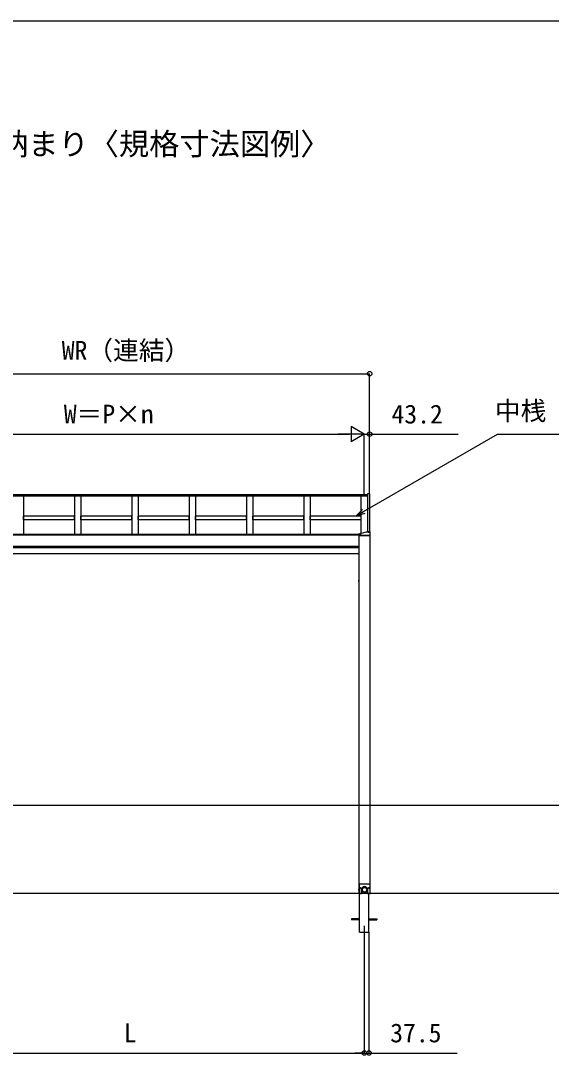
# Model space of a CAD drawing. Units: millimetres, scale not verified. Extents: x -10500 to 10500, y -15600 to 15524.
# Drawn here: x -2089 to 2124, y 6792 to 15000 of the extents above; entities that cross this region are included whole.
import ezdxf
from ezdxf.enums import TextEntityAlignment as Align

# ---------------------------------------------------------------- set-up
doc = ezdxf.new("R2010")
doc.units = ezdxf.units.MM
doc.header["$LTSCALE"] = 80
for name, color, linetype in [('0-2_USER1', 3, 'Continuous'), ('0-3_YKK_12', 2, 'Continuous'), ('0-4_YKK_A1', 4, 'Continuous'), ('0-5_YKK_D', 6, 'Continuous'), ('0-6_YKK_ZWAK', 7, 'Continuous')]:
    doc.layers.add(name, color=color, linetype=linetype)
doc.styles.add('ＭＳ ゴシック', font='')
doc.styles.get('ＭＳ ゴシック').set_extended_font_data('MS Gothic')

msp = doc.modelspace()

# ---------------------------------------------------------------- linework, layer by layer
at = {"layer": '0-3_YKK_12'}
msp.add_line((638.2, 7819.5), (638.2, 7719.5), dxfattribs=at)
at = {"layer": '0-4_YKK_A1'}
for p, q in [((665.2, 11246.67), (665.2, 10945.29)), ((681.4, 11246.67), (665.2, 11246.67)), ((681.4, 11246.67), (681.4, 10945.29)), ((665.2, 11239.04), (-2938.3, 11239.04)), ((665.2, 11232.1), (-2938.3, 11232.1)), ((665.2, 11226.86), (-2938.3, 11226.86)), ((-2066.8, 11226.86), (-2066.8, 10922.83)), ((-1661.8, 11226.86), (-1661.8, 10922.83)), ((-1611.8, 11226.86), (-1611.8, 10922.83)), ((-1206.8, 11226.86), (-1206.8, 10922.83)), ((-1156.8, 11226.86), (-1156.8, 10922.83)), ((-751.8, 11226.86), (-751.8, 10922.83)), ((-701.8, 11226.86), (-701.8, 10922.83)), ((-296.8, 11226.86), (-296.8, 10922.83)), ((-246.8, 11226.86), (-246.8, 10922.83)), ((158.2, 11226.86), (158.2, 10922.83)), ((208.2, 11226.86), (208.2, 10922.83)), ((613.2, 10933.05), (613.2, 11226.86)), ((595.2, 10919.03), (-2981.8, 10919.03)), ((595.2, 10917), (-2981.8, 10917)), ((595.2, 10922.83), (-2959.3, 10922.83)), ((595.2, 10927.93), (656.2, 10945.29)), ((595.2, 10916.58), (595.2, 10927.93)), ((596.2, 10918.37), (685.2, 10918.37)), ((600.3, 10921.79), (600.3, 10922.23)), ((603.75, 10923.5), (603.75, 10923.81)), ((605.71, 10923.21), (605.71, 10923.51)), ((606.69, 10923.21), (606.69, 10923.51)), ((608.65, 10923.81), (608.65, 10923.5)), ((612.1, 10921.79), (612.1, 10922.23)), ((656.2, 10945.29), (671.24, 10945.29)), ((669.3, 10943.5), (669.3, 10943.93)), ((672.75, 10945.21), (672.75, 10945.51)), ((674.71, 10944.91), (674.71, 10945.22)), ((675.69, 10944.91), (675.69, 10945.22)), ((677.65, 10945.51), (677.65, 10945.21)), ((679.16, 10945.29), (685.2, 10945.29)), ((681.1, 10943.5), (681.1, 10943.93)), ((686.2, 10916.58), (686.2, 10945.12)), ((596.1, 10915.91), (595.61, 10916.41)), ((595.7, 10915.91), (595.7, 8076)), ((685.7, 10915.91), (595.7, 10915.91)), ((596.2, 10916.41), (685.2, 10916.41)), ((597.22, 10915.91), (596.73, 10916.41)), ((598.35, 10915.91), (597.85, 10916.41)), ((599.47, 10915.91), (598.98, 10916.41)), ((600.59, 10915.91), (600.1, 10916.41)), ((601.71, 10915.91), (601.22, 10916.41)), ((602.84, 10915.91), (602.34, 10916.41)), ((603.96, 10915.91), (603.47, 10916.41)), ((605.08, 10915.91), (604.59, 10916.41)), ((606.2, 10915.91), (605.71, 10916.41)), ((607.33, 10915.91), (606.83, 10916.41)), ((608.45, 10915.91), (607.96, 10916.41)), ((609.57, 10915.91), (609.08, 10916.41)), ((610.69, 10915.91), (610.2, 10916.41)), ((611.82, 10915.91), (611.32, 10916.41)), ((612.94, 10915.91), (612.45, 10916.41)), ((614.06, 10915.91), (613.57, 10916.41)), ((615.18, 10915.91), (614.69, 10916.41)), ((616.31, 10915.91), (615.81, 10916.41)), ((617.43, 10915.91), (616.94, 10916.41)), ((618.55, 10915.91), (618.06, 10916.41)), ((619.67, 10915.91), (619.18, 10916.41)), ((620.8, 10915.91), (620.3, 10916.41)), ((621.92, 10915.91), (621.43, 10916.41)), ((623.04, 10915.91), (622.55, 10916.41)), ((624.16, 10915.91), (623.67, 10916.41)), ((625.29, 10915.91), (624.79, 10916.41)), ((626.41, 10915.91), (625.92, 10916.41)), ((627.53, 10915.91), (627.04, 10916.41)), ((628.65, 10915.91), (628.16, 10916.41)), ((629.78, 10915.91), (629.28, 10916.41)), ((630.9, 10915.91), (630.41, 10916.41)), ((632.02, 10915.91), (631.53, 10916.41)), ((633.14, 10915.91), (632.65, 10916.41)), ((634.27, 10915.91), (633.77, 10916.41)), ((635.39, 10915.91), (634.9, 10916.41)), ((636.51, 10915.91), (636.02, 10916.41)), ((637.63, 10915.91), (637.14, 10916.41)), ((638.76, 10915.91), (638.26, 10916.41)), ((639.88, 10915.91), (639.39, 10916.41)), ((641, 10915.91), (640.51, 10916.41)), ((642.12, 10915.91), (641.63, 10916.41)), ((643.25, 10915.91), (642.75, 10916.41)), ((644.37, 10915.91), (643.88, 10916.41)), ((645.49, 10915.91), (645, 10916.41)), ((646.61, 10915.91), (646.12, 10916.41)), ((647.74, 10915.91), (647.24, 10916.41)), ((648.86, 10915.91), (648.37, 10916.41)), ((649.98, 10915.91), (649.49, 10916.41)), ((651.1, 10915.91), (650.61, 10916.41)), ((652.23, 10915.91), (651.73, 10916.41)), ((653.35, 10915.91), (652.86, 10916.41)), ((654.47, 10915.91), (653.98, 10916.41)), ((655.59, 10915.91), (655.1, 10916.41)), ((656.72, 10915.91), (656.22, 10916.41)), ((657.84, 10915.91), (657.35, 10916.41)), ((658.96, 10915.91), (658.47, 10916.41)), ((660.08, 10915.91), (659.59, 10916.41)), ((661.21, 10915.91), (660.71, 10916.41)), ((662.33, 10915.91), (661.84, 10916.41)), ((663.45, 10915.91), (662.96, 10916.41)), ((664.57, 10915.91), (664.08, 10916.41)), ((665.7, 10915.91), (665.2, 10916.41)), ((666.82, 10915.91), (666.33, 10916.41)), ((667.94, 10915.91), (667.45, 10916.41)), ((669.06, 10915.91), (668.57, 10916.41)), ((670.19, 10915.91), (669.69, 10916.41)), ((671.31, 10915.91), (670.82, 10916.41)), ((672.43, 10915.91), (671.94, 10916.41)), ((673.55, 10915.91), (673.06, 10916.41)), ((674.68, 10915.91), (674.19, 10916.41)), ((675.8, 10915.91), (675.31, 10916.41)), ((676.92, 10915.91), (676.43, 10916.41)), ((678.05, 10915.91), (677.55, 10916.41)), ((679.17, 10915.91), (678.68, 10916.41)), ((680.29, 10915.91), (679.8, 10916.41)), ((681.41, 10915.91), (680.92, 10916.41)), ((682.54, 10915.91), (682.04, 10916.41)), ((683.66, 10915.91), (683.17, 10916.41)), ((684.78, 10915.91), (684.29, 10916.41)), ((685.9, 10915.91), (685.41, 10916.41)), ((685.7, 8076), (685.7, 10915.91)), ((595.7, 10827), (-2981.8, 10827)), ((595.7, 10816.22), (-2981.8, 10816.22)), ((595.7, 10769.5), (-2959.3, 10769.5)), ((595.11, 10560.6), (593.96, 10560.4)), ((595.11, 10551.4), (593.96, 10551.6)), ((595.11, 10551.4), (595.11, 10560.6)), ((595.11, 10560.6), (595.7, 10560.5)), ((595.11, 10551.4), (595.7, 10551.5)), ((595.7, 10551.5), (595.7, 10560.5)), ((6668.82, 8774.5), (-9281.45, 8774.5)), ((597.2, 8144), (602.2, 8149)), ((679.2, 8149), (602.2, 8149)), ((679.2, 8149), (684.2, 8144)), ((684.2, 8076), (684.2, 8144)), ((6668.82, 8074.5), (-9281.45, 8074.5)), ((595.11, 8110.6), (593.96, 8110.4)), ((595.11, 8101.4), (593.96, 8101.6)), ((595.11, 8101.4), (595.11, 8110.6)), ((595.11, 8110.6), (595.7, 8110.5)), ((595.11, 8101.4), (595.7, 8101.5)), ((595.7, 8101.5), (595.7, 8110.5)), ((595.7, 8076), (617.2, 8076)), ((600.7, 8076), (600.7, 8074.5)), ((600.7, 7769.5), (600.7, 8074.5)), ((604.47, 8118.59), (603.65, 8118.59)), ((620.7, 8103.95), (620.7, 8105.78)), ((660.7, 8105.78), (660.7, 8103.95)), ((663.7, 8112.02), (663.7, 8105.78)), ((663.7, 8105.78), (663.7, 8104.91)), ((664.2, 8107.2), (664.2, 8076)), ((664.2, 8076), (684.2, 8076)), ((685.7, 8076), (664.2, 8076)), ((674.47, 8118.59), (673.65, 8118.59)), ((675.7, 8076), (675.7, 8074.5)), ((675.7, 7769.5), (675.7, 8074.5)), ((600.7, 7874), (538.2, 7874)), ((538.2, 7874), (538.2, 7865)), ((600.7, 7865), (538.2, 7865)), ((675.7, 7874), (738.2, 7874)), ((675.7, 7865), (738.2, 7865)), ((738.2, 7874), (738.2, 7865)), ((600.7, 7769.5), (675.7, 7769.5))]:
    msp.add_line(p, q, dxfattribs=at)
for points in [[(-1662.3, 11040.73), (-1662.3, 11069.46), (-2066.3, 11069.46)], [(-1662.3, 11040.73), (-2066.3, 11040.73), (-2066.3, 11069.46)], [(-1207.3, 11040.73), (-1207.3, 11069.46), (-1611.3, 11069.46)], [(-1207.3, 11040.73), (-1611.3, 11040.73), (-1611.3, 11069.46)], [(-752.3, 11040.73), (-752.3, 11069.46), (-1156.3, 11069.46)], [(-752.3, 11040.73), (-1156.3, 11040.73), (-1156.3, 11069.46)], [(-297.3, 11040.73), (-297.3, 11069.46), (-701.3, 11069.46)], [(-297.3, 11040.73), (-701.3, 11040.73), (-701.3, 11069.46)], [(157.7, 11040.73), (157.7, 11069.46), (-246.3, 11069.46)], [(157.7, 11040.73), (-246.3, 11040.73), (-246.3, 11069.46)], [(612.7, 11040.73), (612.7, 11069.46), (208.7, 11069.46)], [(612.7, 11040.73), (208.7, 11040.73), (208.7, 11069.46)], [(604.73, 10923.71), (604.86, 10923.73), (605, 10923.74), (605.13, 10923.74), (605.27, 10923.73), (605.4, 10923.71), (605.53, 10923.68), (605.65, 10923.62), (605.71, 10923.51)], [(606.69, 10923.51), (606.75, 10923.62), (606.87, 10923.68), (607, 10923.71), (607.13, 10923.73), (607.27, 10923.74), (607.4, 10923.74), (607.54, 10923.73), (607.67, 10923.71)], [(673.73, 10945.42), (673.86, 10945.44), (674, 10945.45), (674.13, 10945.45), (674.27, 10945.44), (674.4, 10945.42), (674.53, 10945.38), (674.65, 10945.32), (674.71, 10945.22)], [(675.69, 10945.22), (675.75, 10945.32), (675.87, 10945.38), (676, 10945.42), (676.13, 10945.44), (676.27, 10945.45), (676.4, 10945.45), (676.54, 10945.44), (676.67, 10945.42)], [(597.2, 8144), (597.2, 8076), (617.2, 8076), (617.2, 8107.2)], [(622.72, 8119.2), (623.75, 8120.4), (624.86, 8121.53), (626.05, 8122.58), (627.31, 8123.54), (628.63, 8124.42), (630.01, 8125.2), (631.44, 8125.89), (632.92, 8126.47), (634.43, 8126.96), (635.97, 8127.34), (637.53, 8127.61), (639.11, 8127.77), (640.7, 8127.82)], [(626.69, 8121.02), (627.88, 8121.98), (629.13, 8122.85), (630.44, 8123.62), (631.81, 8124.3), (633.22, 8124.89), (634.67, 8125.37), (636.15, 8125.74), (637.65, 8126.01), (639.17, 8126.18), (640.7, 8126.23)], [(640.7, 8127.82), (642.29, 8127.77), (643.87, 8127.61), (645.43, 8127.34), (646.97, 8126.96), (648.48, 8126.47), (649.96, 8125.89), (651.39, 8125.2), (652.77, 8124.42), (654.09, 8123.54), (655.35, 8122.58), (656.54, 8121.53), (657.65, 8120.4), (658.68, 8119.2), (659.63, 8117.93), (660.49, 8116.6), (661.25, 8115.21), (661.91, 8113.77), (662.47, 8112.29), (662.93, 8110.78), (663.29, 8109.24), (663.53, 8107.67), (663.67, 8106.1), (663.7, 8104.52), (663.61, 8102.94), (663.42, 8101.37), (663.12, 8099.81), (662.72, 8098.28), (662.21, 8096.79), (661.59, 8095.33), (660.88, 8093.92), (660.07, 8092.56), (659.17, 8091.25), (658.18, 8090.02), (657.1, 8088.85), (655.95, 8087.76), (654.73, 8086.75), (653.44, 8085.83), (652.09, 8085), (650.68, 8084.27)], [(640.7, 8126.23), (642.23, 8126.18), (643.75, 8126.01), (645.25, 8125.74), (646.73, 8125.37), (648.18, 8124.89), (649.59, 8124.3), (650.96, 8123.62), (652.27, 8122.85), (653.53, 8121.98), (654.71, 8121.02), (655.83, 8119.99), (656.87, 8118.87), (657.83, 8117.69), (658.7, 8116.44), (659.48, 8115.13), (660.17, 8113.77), (660.75, 8112.36), (661.23, 8110.92), (661.61, 8109.44), (661.88, 8107.95), (662.05, 8106.43), (662.1, 8104.91), (662.05, 8103.39), (661.88, 8101.88), (661.61, 8100.38), (661.23, 8098.91), (660.75, 8097.46), (660.17, 8096.06), (659.48, 8094.7), (658.7, 8093.39), (657.83, 8092.14), (656.87, 8090.95), (655.83, 8089.84), (654.71, 8088.8), (653.53, 8087.85), (652.27, 8086.98), (650.96, 8086.2), (649.59, 8085.52), (648.18, 8084.94)], [(603.65, 8118.59), (603.65, 8119.41), (604.47, 8119.41)], [(605.29, 8120.23), (605.29, 8121.05), (606.11, 8121.05), (606.11, 8120.23)], [(606.11, 8117.77), (606.11, 8116.95), (605.29, 8116.95), (605.29, 8117.77)], [(606.93, 8119.41), (607.75, 8119.41), (607.75, 8118.59), (606.93, 8118.59)], [(650.68, 8084.27), (649.23, 8083.63), (647.73, 8083.1), (646.2, 8082.67), (644.65, 8082.34), (643.08, 8082.12), (641.49, 8082.01), (639.91, 8082.01), (638.32, 8082.12), (636.75, 8082.34), (635.2, 8082.67), (633.67, 8083.1), (632.17, 8083.63), (630.72, 8084.27), (629.32, 8085), (627.96, 8085.83), (626.67, 8086.75), (625.45, 8087.76), (624.3, 8088.85), (623.22, 8090.02), (622.23, 8091.25), (621.33, 8092.56), (620.52, 8093.92), (619.81, 8095.33), (619.2, 8096.79), (618.68, 8098.28), (618.28, 8099.81), (617.98, 8101.37), (617.79, 8102.94), (617.7, 8104.52), (617.73, 8106.1), (617.87, 8107.67), (618.11, 8109.24), (618.47, 8110.78), (618.93, 8112.29), (619.49, 8113.77), (620.15, 8115.21), (620.92, 8116.6), (621.77, 8117.93), (622.72, 8119.2)], [(617.7, 8104.91), (617.7, 8105.78), (617.7, 8112.02)], [(648.18, 8084.94), (646.73, 8084.46), (645.25, 8084.08), (643.75, 8083.81), (642.23, 8083.65), (640.7, 8083.59), (639.17, 8083.65), (637.65, 8083.81), (636.15, 8084.08), (634.67, 8084.46), (633.22, 8084.94), (631.81, 8085.52), (630.44, 8086.2), (629.13, 8086.98), (627.88, 8087.85), (626.69, 8088.8), (625.57, 8089.84), (624.53, 8090.95), (623.57, 8092.14), (622.7, 8093.39), (621.92, 8094.7), (621.23, 8096.06), (620.65, 8097.46), (620.17, 8098.91), (619.79, 8100.38), (619.52, 8101.88), (619.35, 8103.39), (619.3, 8104.91), (619.35, 8106.43), (619.52, 8107.95), (619.79, 8109.44), (620.17, 8110.92), (620.65, 8112.36), (621.23, 8113.77), (621.92, 8115.13), (622.7, 8116.44), (623.57, 8117.69), (624.53, 8118.87), (625.57, 8119.99), (626.69, 8121.02)], [(640.7, 8123.88), (639.22, 8123.82), (637.75, 8123.66), (636.3, 8123.39), (634.87, 8123.01), (633.48, 8122.53), (632.12, 8121.95), (630.81, 8121.27), (629.55, 8120.49), (628.35, 8119.63), (627.23, 8118.68), (626.17, 8117.65), (625.2, 8116.54), (624.31, 8115.36), (623.5, 8114.13), (622.8, 8112.83), (622.19, 8111.49), (621.68, 8110.11), (621.27, 8108.69), (620.98, 8107.25), (620.79, 8105.79), (620.7, 8104.32), (620.73, 8102.85), (620.87, 8101.38), (621.11, 8099.93), (621.46, 8098.5), (621.92, 8097.1), (622.48, 8095.74), (623.14, 8094.42), (623.89, 8093.15), (624.74, 8091.95), (625.67, 8090.81), (626.69, 8089.74), (627.78, 8088.74), (628.94, 8087.83), (630.17, 8087.01), (631.46, 8086.29), (632.79, 8085.65), (634.17, 8085.12), (635.58, 8084.69)], [(635.58, 8084.69), (637.03, 8084.37), (638.49, 8084.15), (639.96, 8084.04), (641.44, 8084.04), (642.91, 8084.15), (644.38, 8084.37), (645.82, 8084.69), (647.23, 8085.12), (648.61, 8085.65), (649.94, 8086.29), (651.23, 8087.01), (652.46, 8087.83), (653.62, 8088.74), (654.71, 8089.74), (655.73, 8090.81), (656.66, 8091.95), (657.51, 8093.15), (658.26, 8094.42), (658.92, 8095.74), (659.48, 8097.1), (659.94, 8098.5), (660.29, 8099.93), (660.53, 8101.38), (660.67, 8102.85), (660.7, 8104.32), (660.62, 8105.79), (660.42, 8107.25), (660.13, 8108.69), (659.72, 8110.11), (659.21, 8111.49), (658.6, 8112.83), (657.9, 8114.13), (657.1, 8115.36), (656.2, 8116.54), (655.23, 8117.65), (654.17, 8118.68), (653.05, 8119.63), (651.85, 8120.49), (650.59, 8121.27)], [(650.59, 8121.27), (649.28, 8121.95), (647.93, 8122.53), (646.53, 8123.01), (645.1, 8123.39), (643.65, 8123.66), (642.18, 8123.82), (640.7, 8123.88)], [(673.65, 8118.59), (673.65, 8119.41), (674.47, 8119.41)], [(675.29, 8120.23), (675.29, 8121.05), (676.11, 8121.05), (676.11, 8120.23)], [(676.11, 8117.77), (676.11, 8116.95), (675.29, 8116.95), (675.29, 8117.77)], [(676.93, 8119.41), (677.75, 8119.41), (677.75, 8118.59), (676.93, 8118.59)]]:
    msp.add_lwpolyline(points, dxfattribs=at)
msp.add_lwpolyline([(595.2, 10916.41), (686.2, 10916.41), (686.2, 10915.91), (595.2, 10915.91)], close=True, dxfattribs=at)
for centre, radius in [((605.7, 8119), 3.75), ((640.7, 8103.56), 19.62), ((640.7, 8103.56), 18.38), ((675.7, 8119), 3.75)]:
    msp.add_circle(centre, radius, dxfattribs=at)
for centre, radius, start, end in [((599.82, 10556), 7.65, 149.36409, 210.63591), ((594.15, 10559.36), 1.06, 100, 149.36409), ((594.15, 10552.64), 1.06, 210.63591, 260), ((640.7, 8107.2), 23.5, 0, 180), ((599.82, 8106), 7.65, 149.36409, 210.63591), ((594.15, 8109.36), 1.06, 100, 149.36409), ((594.15, 8102.64), 1.06, 210.63591, 260), ((604.47, 8120.23), 0.82, 270, 0), ((604.47, 8117.77), 0.82, 0, 90), ((606.93, 8120.23), 0.82, 180, 270), ((606.93, 8117.77), 0.82, 90, 180), ((640.59, 8105.8), 21.29, 181.20239, 231.40325), ((640.66, 8105.75), 19.96, 89.88698, 179.89458), ((640.7, 8106.02), 18.4, 183.8535, 356.1465), ((640.74, 8105.75), 19.96, 0.10542, 90.11302), ((640.81, 8105.8), 21.29, 308.59851, 358.79585), ((674.47, 8120.23), 0.82, 270, 0), ((674.47, 8117.77), 0.82, 0, 90), ((676.93, 8120.23), 0.82, 180, 270), ((676.93, 8117.77), 0.82, 90, 180)]:
    msp.add_arc(centre, radius, start, end, dxfattribs=at)
for centre, major_axis, ratio, start_param, end_param in [((596.2, 10918.55), (-1, 0), 0.173648, 6.2831853, 7.8539816), ((606.2, 10921.79), (-5.9, 0), 0.310816, 0, 3.1415927), ((606.2, 10917.29), (8.02, 0), 0.85381, 1.7551906, 1.8813492), ((606.2, 10916.98), (-8.02, 0), 0.85381, 4.8967832, 5.0229419), ((606.2, 10916.37), (-8.02, 0), 0.85381, 4.6512338, 4.7735441), ((606.2, 10917.29), (-8.02, 0), 0.85381, 4.4018361, 4.5279947), ((606.2, 10916.98), (8.02, 0), 0.85381, 1.2602434, 1.3864021), ((675.2, 10943.5), (-5.9, 0), 0.310816, 0, 3.1415927), ((675.2, 10938.99), (8.02, 0), 0.85381, 1.7551906, 1.8813492), ((675.2, 10938.69), (-8.02, 0), 0.85381, 4.8967832, 5.0229419), ((675.2, 10938.08), (-8.02, 0), 0.85381, 4.6512338, 4.7735441), ((675.2, 10938.99), (-8.02, 0), 0.85381, 4.4018361, 4.5279947), ((675.2, 10938.69), (8.02, 0), 0.85381, 1.2602434, 1.3864021), ((685.2, 10945.12), (1, 0), 0.173648, 6.2831853, 7.8539816), ((685.2, 10918.55), (1, 0), 0.173648, 4.712389, 6.2831853), ((596.2, 10916.58), (-1, 0), 0.173648, 6.2831853, 7.8539816), ((685.2, 10916.58), (1, 0), 0.173648, 4.712389, 6.2831853)]:
    msp.add_ellipse(centre, major_axis=major_axis, ratio=ratio, start_param=start_param, end_param=end_param, dxfattribs=at)
for centre in [(606.2, 10922.23), (675.2, 10943.93)]:
    msp.add_ellipse(centre, major_axis=(-5.9, 0), ratio=0.310816, dxfattribs=at)
at = {"layer": '0-5_YKK_D'}
for p, q in [((-2964.3, 12199.04), (681.4, 12199.04)), ((681.4, 11247.67), (681.4, 12200.04)), ((638.2, 11719.04), (534.28, 11779.04)), ((534.28, 11779.04), (534.28, 11659.04)), ((-2881.8, 11719.04), (518.2, 11719.04)), ((638.2, 11719.04), (430.35, 11719.04)), ((638.2, 11719.04), (534.28, 11659.04)), ((638.2, 11719.04), (566.2, 11719.04)), ((638.2, 11240.04), (638.2, 11720.04)), ((638.2, 11240.04), (638.2, 11720.04)), ((638.2, 11719.04), (681.4, 11719.04)), ((681.4, 11247.67), (681.4, 11720.04)), ((681.4, 11719.04), (1385.26, 11719.04)), ((638.2, 7718.5), (638.2, 6808.5)), ((638.2, 7718.5), (638.2, 6808.5)), ((675.7, 7768.5), (675.7, 6808.5)), ((-3001.8, 6809.5), (638.2, 6809.5)), ((638.2, 6809.5), (566.2, 6809.5)), ((638.2, 6809.5), (675.7, 6809.5)), ((675.7, 6809.5), (1374.93, 6809.5))]:
    msp.add_line(p, q, dxfattribs=at)
for points in [[(570.78, 11069.46), (633.14, 11105.46), (1695.89, 11719.04), (2282.54, 11719.04)], [(642.78, 11088.75), (570.78, 11069.46), (623.49, 11122.17)]]:
    msp.add_lwpolyline(points, dxfattribs=at)
for centre in [(681.4, 12199.04), (681.4, 11719.04), (638.2, 6809.5), (638.2, 6809.5), (675.7, 6809.5)]:
    msp.add_circle(centre, 18, dxfattribs=at)
at = {"layer": '0-6_YKK_ZWAK'}
msp.add_line((-10500, 14999.5), (10500, 14999.5), dxfattribs=at)

# ---------------------------------------------------------------- texts
at = {"layer": '0-2_USER1', "style": 'ＭＳ ゴシック'}
msp.add_text('■ソラリア テラス囲い 木調ガーデンルームタイプ 部分囲い デッキ納まり〈規格寸法図例〉', height=176, dxfattribs=at).set_placement((-9710.45, 13880.95), align=Align.BOTTOM_LEFT)
at = {"layer": '0-5_YKK_D', "style": 'ＭＳ ゴシック'}
for s, p in [('WR（連結）', (-1763.3, 12264.54)), ('中桟', (1675.97, 11785.1)), ('W＝P×n', (-1746.86, 11759.04)), ('43.2', (854.97, 11759.04)), ('L', (-1271.63, 6849.5)), ('37.5', (844.63, 6849.5))]:
    msp.add_text(s, height=149.6, dxfattribs=at).set_placement(p, align=Align.BOTTOM_LEFT)

doc.saveas('drawing.dxf')
